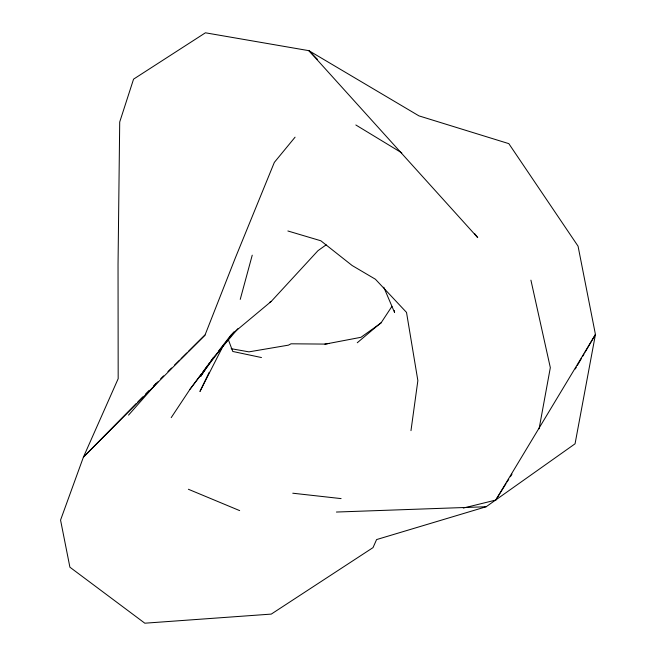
<?xml version="1.0" encoding="UTF-8"?>
<svg xmlns="http://www.w3.org/2000/svg" width="656" height="656" viewBox="0 0 656 656"><rect width="100%" height="100%" fill="white"/><g stroke="black" fill="none" stroke-linecap="round" stroke-linejoin="round"><path stroke-width="0.98" d="M410.976 430.639L417.864 380.619L406.515 312.404L375.404 279.226L352.157 265.532L320.825 240.768L287.869 230.978M539.101 428.786L550.327 367.639L530.917 280.153M240.235 299.39L252.232 255.184M136.358 403.415L83.402 457.142L118.178 378.676L118.039 264.466L119.712 122L133.562 79.146L205.418 32.8L308.91 50.676L418.954 115.874L508.818 143.639L578.059 246.172L595.443 334.486L575.058 443.8L486.186 506.735L376.585 539.576L373.018 547.621L271.272 614.098L144.82 623.2L69.905 567.202L60.557 520.085L83.402 457.142L205.016 335.052L235.299 258.013L274.331 162.401L295.069 137.178M209.207 372.288L199.941 391.484L223.622 344.958M575.271 368.984L576.304 367.221M577.346 365.449L581.478 358.373M582.512 356.602L584.07 353.953M585.103 352.182L595.443 334.486L495.723 500.085L463.284 508.072M495.723 500.085L506.022 483.661M507.104 481.93L508.728 479.339M510.36 476.748L511.983 474.149M209.502 362.727L200.613 376.462L213.257 357.84L237.939 328.615M391.952 306.352L381.382 322.383L357.266 342.752M171.208 417.634L190.002 389.27L201.335 373.961M202.524 372.346L207.296 365.9M210.871 361.062L213.257 357.84M190.002 389.27L233.856 331.903M218.801 350.714L231.117 334.88L271.256 301.399L317.971 250.682L326.204 244.819M128.535 415.117L158.006 381.767M137.785 401.964L142.795 396.888M145.657 393.977L149.24 390.353M153.529 385.999L156.39 383.088M160.687 378.733L163.59 375.872M167.952 371.575L171.585 367.991M174.496 365.13L179.58 360.119M181.031 358.684L186.845 352.953M188.297 351.526L205.016 335.052M381.144 322.957L360.948 337.307L325.401 344.088L291.043 343.801L288.451 345.146L248.944 351.862L231.174 348.697M269.526 302.465L271.256 301.399M324.868 344.113L328.984 343.432M336.421 512.041L486.186 506.735M292.773 493.214L341.095 498.601M261.482 357.545L232.773 351.468L228.247 339.423M188.387 489.261L239.661 510.614M355.847 124.984L401.792 152.889M317.52 59.434L308.91 50.676L477.716 237.611L474.591 233.593M383.785 287.213L394.568 312.527L394.363 310.591"/></g></svg>
